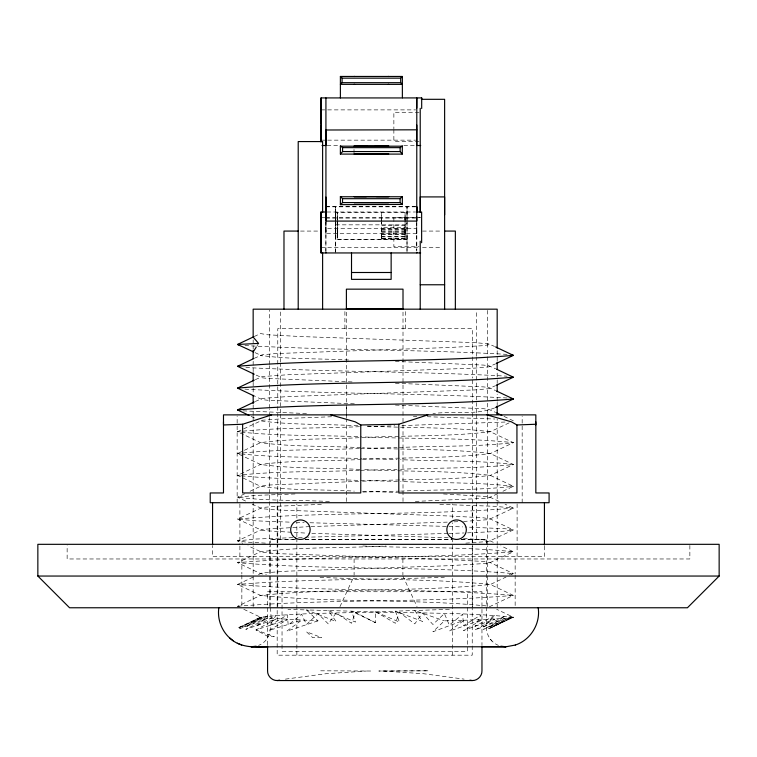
<?xml version="1.0" encoding="UTF-8"?>
<svg xmlns="http://www.w3.org/2000/svg" width="757" height="757" viewBox="0 0 757 757"><rect width="100%" height="100%" fill="white"/><g stroke="black" fill="none" stroke-linecap="round" stroke-linejoin="round"><path stroke-width="0.57" stroke-dasharray="3.79 2.84" d="M237.149 502.714L237.149 416.047M253.16 606.584L253.16 546.393M253.16 545.21L253.16 494.463M253.16 493.28L253.16 422.472M253.16 415.385L253.16 403.585M253.16 371.715L253.16 361.098M267.571 644.841L267.571 591.737L481.963 591.737L481.963 644.841M269.577 606.565L269.577 546.336M269.577 545.163L269.577 494.378M269.577 493.195L269.577 417.618M269.577 416.435L269.577 409.348M269.577 408.174L269.577 365.659M269.577 364.477L269.577 310.152M270.561 607.748C271.224 620.286 273.589 639.693 258.563 645.399M270.561 606.575L270.561 544.132M277.176 544.084L277.176 655.183L472.226 655.183L472.226 544.084M277.176 542.901L277.176 503.897M277.772 606.584L277.772 544.16M277.772 542.977L277.772 385.143M277.772 383.969L277.772 328.604L472.567 328.604L472.567 378.074M280.317 539.419L280.317 492.145M280.317 490.971L280.317 414.145M280.317 412.972L280.317 363.332M280.317 362.158L280.317 310.152M282.039 591.737L282.039 651.285L467.485 651.285L467.485 591.737M296.867 655.183L296.867 544.084M296.867 536.987L296.867 522.803M296.867 518.081L296.867 503.897M416.785 233.449L325.907 233.676L325.907 230.913M325.936 221.886L325.888 252.942L325.917 221.905M335.673 207.74L335.682 207.2M335.663 252.942L335.663 222.823M335.663 219.852L335.663 206.642L335.673 221.016M335.767 221.915L335.767 239.477L407.02 239.486L407.029 238.474M335.758 220.438L335.758 213.181M337.717 227.251L337.717 239.477L337.726 220.561M337.717 224.545L337.717 220.438M337.726 220.315L337.717 212.386M337.726 234.121L337.726 220.76M344.908 328.604L344.908 310.313M346.394 501.541L346.394 418.943M346.394 415.404L346.394 309.859M354.011 152.791L354.011 149.403M375.444 611.77L395.4 623.285L399.393 612.375L414.751 623.891L422.614 612.981L432.909 624.497L444.406 613.586L449.327 625.102L462.697 614.192L463.492 625.708L481.102 614.798L474.98 626.313L494.889 615.403L483.449 626.919L505.051 616.009L488.634 627.525L511.268 616.614L490.375 628.13L513.369 617.22C459.745 611.779 405.355 613.7 351.494 611.164L355.487 622.074L328.273 610.558L336.127 621.469L306.481 609.943L351.494 611.164L375.444 622.68L375.444 611.77L399.393 622.074L395.4 611.164C350.538 613.643 305.099 611.93 260.503 617.22L237.518 628.13L262.253 617.826L317.978 620.854L306.481 609.943L287.944 609.376M381.632 220.438L381.642 239.477L381.632 227.431L405.061 227.431M381.632 219.416L381.642 212.32L381.642 220.902M403.008 501.541L403.008 309.859M405.061 229.191L405.061 239.477L405.061 212.386M405.061 219.416L405.061 212.32M405.08 234.121L405.071 220.76M405.071 219.729L405.071 217.656M405.43 328.604L405.43 310.313M407.02 227.696L407.02 228.557L407.02 226.674M407.011 208.667L407.029 206.822L407.02 217.779M407.011 220.438L407.011 252.942L407.029 221.905M407.011 219.852L407.029 207.74M416.785 233.411L416.776 232.295M416.785 227.696L416.785 228.557L325.907 228.557L325.907 226.674L325.907 228.557M452.535 655.183L452.535 544.084M452.535 536.987L452.535 522.803M452.535 518.081L452.535 503.897M472.226 542.901L472.226 503.897M472.567 606.584L472.567 544.16M472.567 542.977L472.567 379.257M476.683 539.419L476.683 492.145M476.683 490.971L476.683 414.145M476.683 412.972L476.683 401.153M476.683 399.97L476.683 357.427M476.683 356.244L476.683 310.152M487.423 606.565L487.423 546.336M487.423 545.163L487.423 494.378M487.423 493.195L487.423 310.152M497.179 607.767L497.179 546.393M497.179 545.21L497.179 494.463M497.179 493.28L497.179 418.924M497.179 401.219L497.179 394.142M497.179 383.515L497.179 371.715M497.179 361.098L497.179 349.289M522.169 502.714L522.169 416.047M325.907 230.383L325.917 233.449M335.673 228.34L335.673 226.674M337.726 231.358L337.726 233.449M337.726 218.082L337.717 219.909L337.726 212.329M405.071 229.731L405.08 233.449M405.08 218.082L405.061 223.864L407.011 223.864M407.02 207.011L407.02 207.579M335.767 213.37L335.777 212.329L407.029 212.329L407.029 213.219L407.02 212.386M407.02 239.486L407.011 234.017M339.95 606.707L354.096 576.049M256.793 346.242L258.591 343.413M513.369 617.22L488.634 628.736L511.268 617.826L483.449 629.341L505.051 618.431L474.98 629.947L494.889 619.037L463.492 630.553L482.19 619.642L449.327 631.158L464.098 620.248L444.406 620.854L432.909 631.764L464.098 620.248L505.051 618.431L513.369 617.22L496.649 609.29M317.978 620.854L286.789 631.158L301.56 620.248L268.697 630.553L287.395 619.642L255.998 629.947L274.289 636.656L268.394 636.741L255.998 629.947L275.908 619.037L245.836 629.341L267.439 618.431L239.609 628.736L262.253 617.826L260.503 617.22L239.609 627.525L262.253 616.614L245.836 626.919L267.439 616.009L255.998 626.313L275.908 615.403L269.785 625.708L287.395 614.798L288.19 625.102L301.56 614.192L306.481 624.497L317.978 613.586L328.273 623.891L336.127 612.981L351.494 623.285L355.487 612.375L375.444 622.68M254.172 336.553L260.503 333.553L267.439 334.764L301.56 336.581L474.98 342.647L488.634 343.858L494.558 346.451M254.238 358.345L262.253 354.768L275.908 353.557L449.327 347.491L483.449 345.675L490.375 344.463M255.279 379.673L262.253 376.589L287.395 374.772L474.98 368.101L488.634 366.89L495.608 363.805M255.279 401.494L262.253 398.409L287.395 396.592L474.98 389.921L488.634 388.71L495.608 385.625M331.594 416.747L287.395 418.413L262.253 420.23L237.518 431.745L260.503 442.656C293.782 447.122 327.8 445.864 361.354 447.68M244.833 493.734L237.518 497.207L246.924 501.673M250.056 491.255L260.503 486.297L267.439 485.086L361.354 481.272M494.558 407.938C475.32 415.584 453.14 410.843 432.909 413.559M509.187 422.822L490.375 431.745C447.349 436.912 403.49 435.303 360.181 437.66M253.188 577.052L237.518 584.489L260.503 595.399C336.704 603.064 414.174 598.645 490.375 606.31L513.369 595.399L490.375 584.489C433.278 578.594 375.358 580.212 317.978 577.212M258.411 574.572L262.253 572.973L287.395 571.157L449.327 565.697L488.634 563.274L513.369 551.758L500.831 545.806M239.609 606.915L237.518 606.31L260.503 595.399C336.704 587.735 414.174 592.154 490.375 584.489L506.054 577.052M497.69 493.734L488.634 497.813L483.449 498.418L412.48 501.522M502.922 491.255L513.369 486.297L490.375 475.387C448.125 470.277 405.061 471.838 362.527 469.539M511.278 574.572L513.369 573.579L490.375 562.669L483.449 561.457L449.327 559.641L275.908 553.575L262.253 552.364L247.965 545.806M237.518 606.31C329.106 598.588 421.772 603.111 513.369 595.399C421.781 587.678 329.106 592.201 237.518 584.489C306.178 578.632 375.51 580.193 444.406 577.212M285.361 679.143L325.841 673.739L366.596 671.024M509.196 574.383L513.369 573.579C421.781 565.858 329.106 570.381 237.518 562.669L260.503 551.758C301.977 546.715 344.255 548.229 386.013 545.986M505.051 422.046L399.393 425.68M463.492 521.45L488.634 519.633L513.369 508.117L505.004 504.153M465.792 543.148L488.634 541.454L513.369 529.938L490.375 519.028L483.449 517.816L449.327 516L275.908 509.934L262.253 508.723L252.147 504.153M454.049 521.857L458.77 521.658M309.764 526.607L262.253 529.332L237.518 540.848L242.742 543.327M310.938 526.56L449.327 522.056M449.327 609.338L395.4 611.164L422.614 621.469L414.751 610.558L444.406 620.854M295.05 493.952L255.998 495.39L237.518 497.207C267.495 501.115 298.069 499.913 328.273 501.446L330.591 501.513M321.375 504.37L275.908 506.301L262.253 507.512L237.518 519.028L262.253 530.543L307.427 533.183M292.76 537.669L255.998 539.031L237.518 540.848L245.836 542.059L266.388 543.166M298.476 537.479L306.481 537.215M467.485 532.852L505.051 531.149L513.369 529.938L505.051 528.727L464.997 526.986M359.007 437.697C326.239 439.505 292.997 438.237 260.503 442.656L237.518 453.566L260.503 464.476C293.782 468.943 327.8 467.684 361.354 469.501M361.354 459.452C327.8 461.268 293.782 460.01 260.503 464.476L237.518 475.387L260.503 486.297C291.445 490.602 323.125 489.363 354.342 491.113M362.527 459.414C405.061 457.114 448.125 458.676 490.375 453.566L513.369 442.656L490.375 431.745C449.686 426.759 408.193 428.225 367.221 426.04M362.527 481.234C405.061 478.935 448.125 480.496 490.375 475.387L513.369 464.476L490.375 453.566C448.125 448.456 405.061 450.018 362.527 447.718M447.879 533.467L307.626 537.177M449.043 533.43L464.098 532.966M399.393 447.501C437.328 445.712 475.661 447.056 513.369 442.656C463.53 437.451 412.981 439.174 362.896 436.884M400.557 469.293C438.104 467.523 476.049 468.848 513.369 464.476C476.058 460.057 438.104 461.382 400.557 459.66M400.557 491.113C438.104 489.344 476.049 490.668 513.369 486.297C476.049 481.991 438.104 483.25 400.557 481.48M359.471 426.693C318.877 428.538 277.885 427.279 237.518 431.745C278.642 436.325 320.4 434.982 361.761 436.855M367.457 426.494L394.832 425.803M359.471 448.513C318.877 450.339 277.866 448.958 237.518 453.566C278.642 458.146 320.4 456.802 361.761 458.676M360.616 448.485L397.113 447.567M359.471 470.334C318.877 472.16 277.866 470.778 237.518 475.387C277.885 479.929 318.877 478.585 359.471 480.44M360.616 470.305L397.113 469.387M362.896 492.069L399.393 491.142M427.885 670.806L378.812 671.024L428.841 670.806M321.1 217.477L324.933 217.477M321.11 247.53L419.274 247.52M321.053 109.888L415.621 109.888M419.075 112.273L393.867 112.273L393.867 128.747M321.053 140.149L415.621 140.149M419.075 141.313L393.867 141.313L393.867 129.665M327.119 145.514L338.918 145.514M403.822 145.514L415.631 145.514M325.907 206.642L415.697 206.642M325.917 206.822L415.707 206.822M327.062 212.007L415.584 211.998M325.888 217.467L420.457 217.467M420.22 217.647L393.867 217.647L393.867 246.735L419.075 246.735M325.907 218.12L415.621 218.082M335.682 224.838L407.029 224.838M381.632 225.643L405.061 225.643M381.642 228.917L405.071 228.917M381.632 229.324L405.061 229.324M381.632 230.894L405.061 230.894M300.529 231.074L320.287 231.074M422.538 231.074L442.296 231.074M381.642 231.358L405.071 231.358M381.632 232.74L407.011 232.74M381.632 234.017L405.061 234.017L405.061 236.581L381.632 236.581M381.642 234.415L405.071 234.415M381.642 236.894L405.071 236.894M381.642 238.427L405.061 238.427M381.642 238.616L405.061 238.616M381.642 238.89L405.061 238.89M407.02 239.458L335.777 239.449L335.758 238.427M422.538 247.671L442.296 247.671M295.675 539.41L270.561 539.419L270.561 542.958M305.128 539.41L451.872 539.41M461.325 539.41L486.439 539.419L486.439 627.269C486.249 635.028 491.217 642.542 498.437 645.399M270.561 539.419L295.675 539.429M305.128 539.429L451.872 539.429M461.325 539.429L486.439 539.419L486.439 542.958M320.694 670.806L370.712 671.024M362.896 458.704L397.113 459.565M360.616 480.468L399.393 481.452M362.896 545.986C412.981 548.276 463.53 546.554 513.369 551.758C421.772 559.47 329.106 554.947 237.518 562.669L260.503 573.579L266.398 574.667M413.322 416.35L416.814 416.445M427.203 416.719L494.889 419.018M439.817 504.351L494.889 506.301L513.369 508.117C421.772 515.829 329.106 511.306 237.518 519.028L255.998 520.844L291.417 522.198M309.916 522.756L447.832 526.418M357.834 425.756L355.487 425.68C323.892 423.92 291.823 425.179 260.503 420.835M362.527 491.359L397.68 492.428M348.655 360.01C319.331 358.364 289.562 359.528 260.503 355.374M395.4 361.43L483.449 365.073L488.634 365.678L495.608 368.763M352.071 381.935L267.439 378.405L262.253 377.8L255.279 374.715M395.4 383.25L483.449 386.893L488.634 387.499L495.608 390.584M354.342 403.831L267.439 400.226L262.253 399.62L255.279 396.536M395.4 405.071L483.449 408.714L488.634 409.319L495.608 412.404M306.481 413.559L242.723 410.833M296.053 522.339L304.163 522.595M448.977 526.456L462.697 526.91M443.46 493.961L488.634 496.601L499.781 501.673M448.153 537.773L308.591 533.231M382.928 671.024L423.683 673.739L464.164 679.143M463.492 538.426L488.634 540.243L495.608 543.327M245.836 367.495C332.862 372.084 420.107 371.356 507.124 376.182M507.124 354.361C419.425 349.422 331.462 350.434 243.763 345.476M507.124 398.002C419.075 393.006 330.762 394.151 242.723 389.013M255.033 352.62L262.253 355.979M503.963 416.369L513.369 420.835M251.097 416.369L255.279 418.356M243.782 609.29L260.503 617.22M490.375 639.239L492.059 641.17M402.904 576.049L417.05 606.707M416.776 233.676L416.776 230.383M416.785 228.557L416.785 226.674M405.061 230.383L405.061 231.879M337.717 215.215L337.717 217.779M337.717 230.383L337.717 231.879M337.717 234.017L337.717 236.581M335.777 213.219L335.767 217.779M335.758 234.017L335.777 238.559M689.864 545.447L689.864 558.969L67.136 558.969L67.136 545.447M544.434 546.119L544.434 556.679L212.566 556.679L212.566 546.119M517.107 503.888L517.107 544.945M517.107 546.119L517.107 556.679M515.148 558.969L515.148 574.071M515.148 575.235L515.148 606.603M497.179 402.402L497.179 404.768M452.535 538.17L452.535 542.901M407.029 211.667L407.02 221.016M405.08 217.486L405.08 219.53M402.904 558.969L402.904 574.904M381.642 222.056L381.642 224.365M354.096 558.969L354.096 574.904M346.394 407.465L346.394 413.341M346.394 414.221L346.394 420.126M335.682 211.667L335.682 215.442M335.777 217.486L335.767 219.861M335.777 220.561L335.767 234.301M335.682 221.905L335.682 251.75M325.907 221.971L325.888 232.494M296.867 538.17L296.867 542.901M253.16 339.855L253.16 344.567M253.16 345.75L253.16 349.289M253.16 382.342L253.16 387.064M253.16 388.237L253.16 394.142M253.16 416.568L253.16 421.289M241.852 558.969L241.852 574.071M241.852 575.235L241.852 606.603M239.893 503.888L239.893 544.945M239.893 546.119L239.893 556.679M416.785 221.924L416.766 250.671L416.795 221.905M321.46 637.583L312.688 637.659L306.481 631.764L321.46 637.583"/><path stroke-width="1.14" d="M223.485 424.251L223.485 492.958L210.228 492.958L210.228 502.714L549.09 502.714L549.09 492.958L535.833 492.958L535.833 424.251L516.936 424.97L511.401 421.829L486.931 414.874M223.485 423.939L223.485 414.874L535.833 414.874L535.833 423.939M271.631 414.874L242.628 424.251L242.628 492.958L360.767 492.958L360.767 424.97L355.222 421.829L330.762 414.874M253.16 403.585L253.16 395.324M253.16 381.159L253.16 372.898M253.16 358.733L253.16 350.472M253.16 337.49L253.16 309.168L497.179 309.168L497.179 348.116M267.571 646.024L267.571 670.806C267.363 676.039 272.075 680.751 277.317 680.552L472.217 680.552C477.449 680.751 482.162 676.039 481.963 670.806L481.963 646.024M283.979 309.168L283.979 231.074L298.211 231.074M298.211 309.168L298.211 141.568L322.614 141.568L322.614 212.405M321.1 218.451L321.1 217.477L321.11 230.743M321.053 138.891L321.053 139.846M321.053 113.985L321.053 109.888L321.053 112.632M321.006 221.091L321.1 252.952L321.006 212.017L325.879 212.007L325.917 207.2M321.063 141.975L321.053 97.918L402.364 97.946L402.364 76.457L340.385 76.448L340.385 97.937M322.614 309.168L322.614 252.526M325.917 207.74L325.917 206.822M325.936 197.057L325.974 221.082L325.907 206.642L325.907 207.579M325.936 212.49L325.926 97.918M340.376 204.655L340.385 196.527L342.524 198.684L342.524 202.592L340.376 204.655L402.364 204.437L400.112 202.592L342.524 202.592M340.376 154.087L340.385 145.902L342.561 147.643L400.15 147.653L402.364 145.912L402.26 154.097L340.376 154.087L342.561 151.551L342.561 147.643M342.069 82.683L400.68 82.693L402.364 84.377L340.385 84.358L342.069 82.683L342.069 78.151L340.385 76.466M346.394 309.216L346.394 289.155L403.008 289.155L403.008 309.216M351.522 252.914L351.513 279.361L391.142 279.371L391.151 252.923M427.809 414.874L398.797 424.251L398.797 492.958L516.936 492.958L516.936 424.97M400.112 202.592L400.112 198.694L402.364 196.536L402.355 204.664M402.26 154.097L400.15 151.561L400.15 147.653M400.68 82.693L400.68 78.16L402.364 76.476M416.776 211.506L416.785 206.822L416.776 211.96M416.757 108.194L416.804 97.918L416.757 221.082L325.879 221.082M420.22 309.168L420.22 241.228M420.22 212.452L420.22 108.327M421.687 108.525L421.687 97.918L402.639 97.918M444.624 309.168L444.624 99.309L421.384 99.309M455.354 309.168L455.354 231.074L444.624 231.074M497.179 414.202L497.179 405.941M497.179 391.785L497.179 384.698M497.179 369.359L497.179 362.272M325.936 252.914L325.936 252.232M416.776 207.011L416.776 207.579M416.804 252.914L416.814 252.232M218.83 607.739C217.221 618.762 221.328 630.335 229.541 637.848C242.022 650.008 260.853 646.563 276.504 646.8L505.96 646.79L515.271 645.049M253.207 351.91L256.197 347.189M719.15 576.049L687.432 607.767L69.568 607.767L37.85 576.049L37.85 544.321L719.15 544.321L719.15 576.049L37.85 576.049M254.238 374.213L237.518 366.284L253.188 358.846M254.238 396.034L237.518 388.104L254.238 380.165M254.238 401.986L237.518 409.925L249.015 415.375M496.649 363.303L513.369 355.374L495.608 346.943M496.649 385.124L513.369 377.194L496.649 369.255M495.608 407.446L513.369 399.015L496.649 391.076M515.271 645.04C530.562 640.138 540.706 623.588 538.17 607.739M237.518 366.284C329.106 358.563 421.772 363.086 513.369 355.374L511.268 354.768M237.518 388.104C329.106 380.383 421.772 384.906 513.369 377.194M256.121 646.194L251.04 646.79L267.552 646.781M277.317 680.552L279.617 680.146M242.628 424.251L223.485 424.97L223.485 421.829M360.767 424.97L398.797 424.251M321.015 252.952L420.665 252.942M342.069 78.151L400.68 78.16M416.757 129.816L325.974 129.996M322.037 145.514L325.936 145.514L325.926 130.327M420.712 145.514L416.814 145.514L416.804 125.028M340.385 146.186L402.355 146.196M342.561 151.551L400.15 151.561M340.376 196.754L402.355 196.763M342.524 198.684L400.112 198.694M416.757 212.007L421.63 212.007L421.64 242.742M351.513 272.501L391.142 272.501M420.22 284.764L444.624 284.764M346.394 308.676L403.008 308.676M481.613 646.781L505.96 646.79L500.879 646.194M354.002 76.457L354.598 76.457M388.161 76.466L388.748 76.466M354.002 84.368L354.598 84.368M388.161 84.368L388.748 84.368M367.372 146.082L354.011 146.016L388.738 146.025L375.377 145.969M375.377 153.86L388.738 153.926L354.011 153.917L367.372 153.974M366.369 196.669L354.011 196.621L388.738 196.621L376.39 196.574M469.917 680.146L472.217 680.552M511.268 398.409L513.369 399.015C421.772 406.727 329.106 402.204 237.518 409.925L239.609 410.531M239.609 345.069L237.518 344.463L253.122 337.054L258.591 343.413L237.518 344.463L252.98 351.664M237.338 643.223L241.729 645.04M496.649 412.896L501.872 415.375M229.541 637.848L233.251 640.81M321.11 247.53L321.1 241.54M421.687 97.918L421.687 99.47M416.757 221.082L416.757 216.928M321.053 97.918L321.053 124.063M321.006 212.007L321.015 232.503M321.053 137.414L321.053 141.285M544.434 502.714L544.434 544.945M535.833 421.829L535.833 424.97M444.624 214.856L444.624 196.915L420.22 196.915L420.22 211.903M321.053 125.028L321.053 139.515M212.566 502.714L212.566 544.945M354.74 204.409L354.011 204.428L388.738 204.428L354.74 204.409M451.702 538.151A9.765 9.765 0 0 0 466.35 529.701A9.765 9.765 0 0 0 451.702 521.242A9.765 9.765 0 0 0 451.702 538.151M295.533 538.151A9.765 9.765 0 0 0 310.171 529.701A9.765 9.765 0 0 0 295.533 521.242A9.765 9.765 0 0 0 295.533 538.151"/></g></svg>
